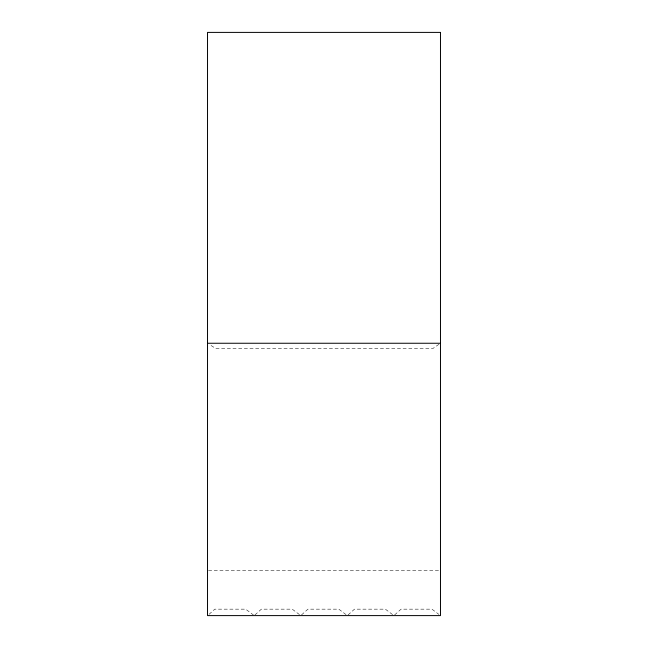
<?xml version="1.0" encoding="UTF-8"?>
<svg xmlns="http://www.w3.org/2000/svg" width="648" height="648" viewBox="0 0 648 648"><rect width="100%" height="100%" fill="white"/><g stroke="black" fill="none" stroke-linecap="round" stroke-linejoin="round"><path stroke-width="0.49" stroke-dasharray="3.24 2.43" d="M209.069 614.312L214.796 609.16L245.673 609.16L253.433 615.017M254.923 614.952L261.371 609.16L292.24 609.16L300 615.017M301.49 614.952L307.938 609.16L338.807 609.16L346.567 615.017M348.057 614.952L354.505 609.16L385.374 609.16L393.134 615.017M394.624 614.952L401.072 609.16L431.941 609.16L438.923 614.426M438.971 344.291L432.977 348.438L215.663 348.438L209.15 344.291M208.494 570.345L439.474 570.345"/><path stroke-width="0.97" d="M207.522 343.254L440.478 343.254M440.478 32.4L207.522 32.4L207.522 615.6L440.478 615.6L440.478 32.4"/></g></svg>
